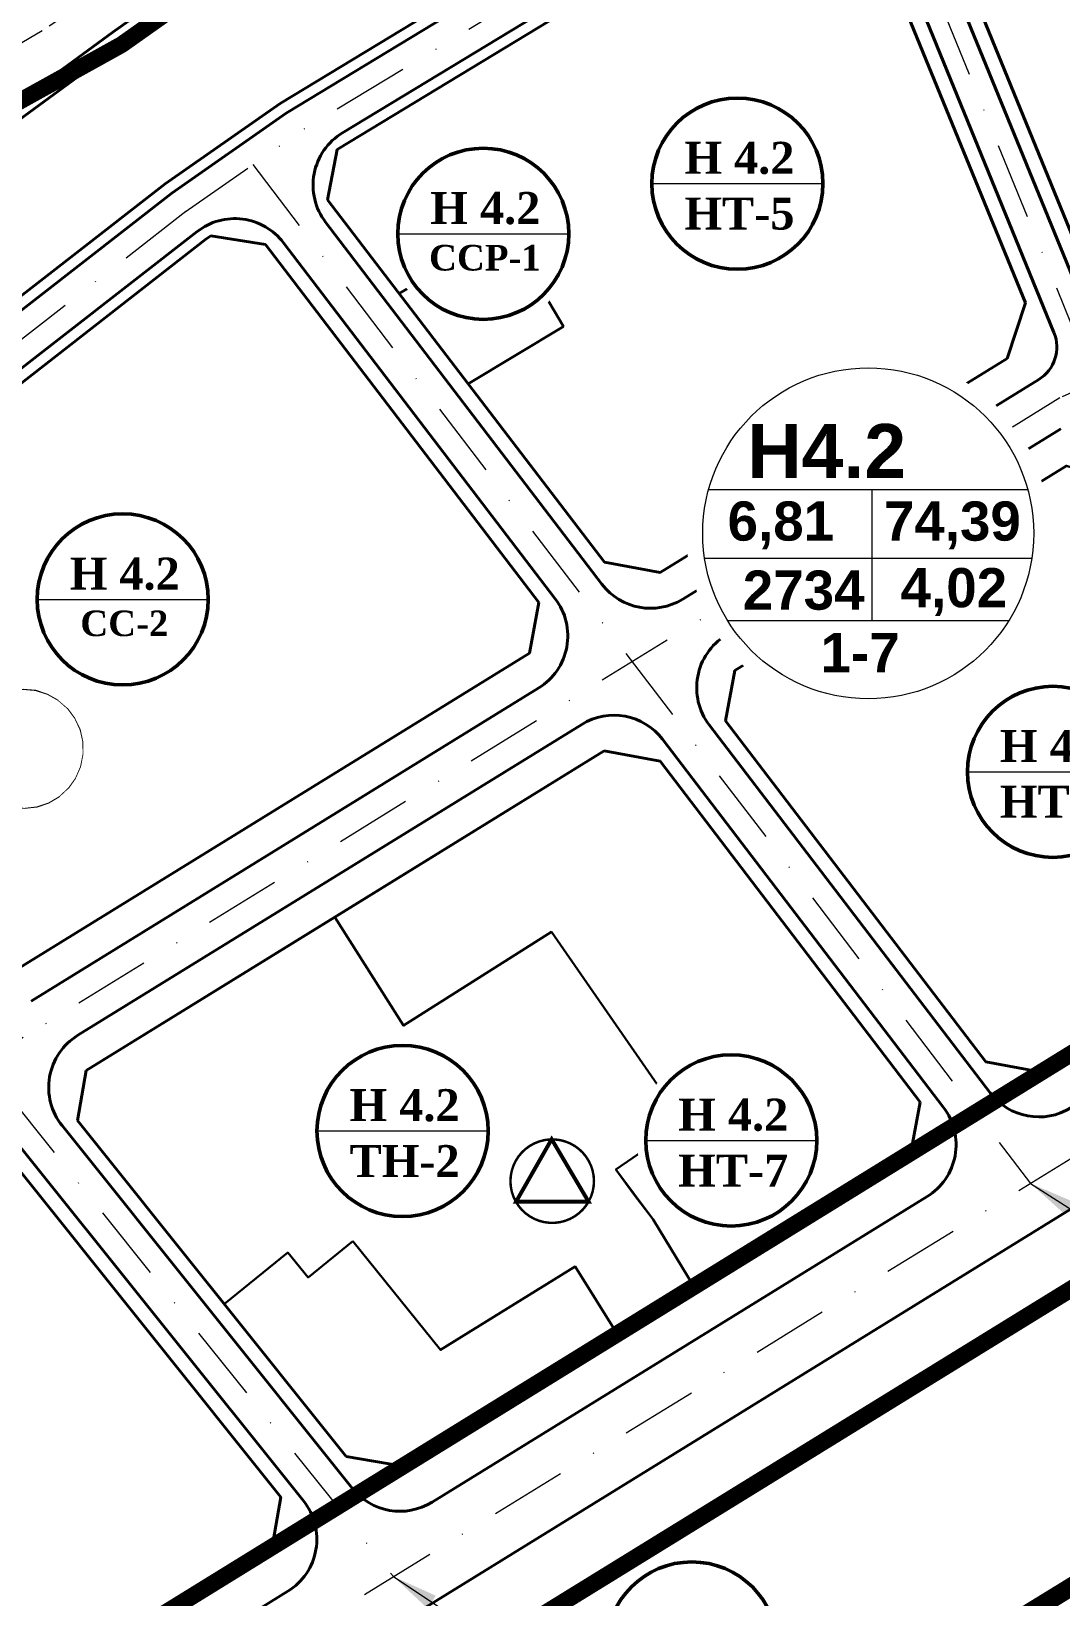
# Model space of a CAD drawing. Header units: millimetres. Extents: x 583747 to 596192, y 2304962 to 2309584.
# Drawn here: x 592655 to 592789.5, y 2307595.9 to 2307800.5 of the extents above; entities that cross this region are included whole.
import ezdxf

# ---------------------------------------------------------------- set-up
doc = ezdxf.new("R2010")
doc.units = ezdxf.units.MM
doc.set_wipeout_variables(frame=1)
for name, pattern in [('DASHDOT', [1, 0.5, -0.25, 0, -0.25]), ('PHANTOM2', [1.25, 0.625, -0.125, 0.125, -0.125, 0.125, -0.125]), ('RANHGIOI', [10, 6, -1.7, 0.6, -1.7]), ('RANHGIOIVE-2000', [18, 10, -2, 0, -1, -1, 0, -1, -1, 0, -2])]:
    doc.linetypes.add(name, pattern=pattern)
for name, color, linetype, lineweight in [('00_bo_sdd', 7, 'Continuous', 30), ('00_o pho', 2, 'RANHGIOI', 13), ('00_tim_duong', 1, 'DASHDOT', 13), ('Chu thich Lo - Q', 7, 'Continuous', 9), ('DUONG', 5, 'Continuous', 80), ('HE', 7, 'Continuous', 40), ('KIHIEU', 7, 'Continuous', 25), ('ky hieu lo A B tron', 7, 'Continuous', 9), ('RANHGIOI', 10, 'RANHGIOI', 13), ('TOADO', 7, 'Continuous', 13), ('TREE1', 93, 'Continuous', 13), ('vong tron', 7, 'Continuous', 13)]:
    doc.layers.add(name, color=color, linetype=linetype, lineweight=lineweight)
doc.styles.get("Standard").update_dxf_attribs({"font": 'arial.ttf'})
doc.styles.add('STYLE3', font='', dxfattribs={"height": 10})
doc.styles.add('TXT', font='', dxfattribs={"height": 1})
doc.styles.get('STYLE3').set_extended_font_data('.VnArialH', bold=True)
doc.styles.get('TXT').set_extended_font_data('.VnTime')
doc.dimstyles.new('11', dxfattribs={"dimtxt": 7.5, "dimasz": 7.5, "dimexe": 5, "dimexo": 10, "dimgap": 3, "dimtad": 1, "dimzin": 9, "dimdsep": 46, "dimtxsty": 'STYLE3', "dimcen": 0.05, "dimclrd": 7, "dimclre": 7, "dimclrt": 7, "dimaunit": 1, "dimadec": 4, "dimazin": 0, "dimtfac": 1, "dimtofl": 0, "dimtmove": 1, "dimatfit": 3, "dimfxl": 1, "dimtolj": 1, "dimtzin": 9, "dimarcsym": 0})

# ---------------------------------------------------------------- blocks, each defined once
blk = doc.blocks.new('tieu hoc')
at = {"lineweight": 13}
blk.add_wipeout([(-1.01, 9.61), (-2.99, 9.19), (-4.83, 8.37), (-6.47, 7.18), (-7.82, 5.68), (-8.83, 3.93), (-9.46, 2.01), (-9.67, 0), (-9.46, -2.01), (-8.83, -3.93), (-7.82, -5.68), (-6.47, -7.18), (-4.83, -8.37), (-2.99, -9.19), (-1.01, -9.61), (1.01, -9.61), (2.99, -9.19), (4.83, -8.37), (6.47, -7.18), (7.82, -5.68), (8.83, -3.93), (9.46, -2.01), (9.67, 0), (9.46, 2.01), (8.83, 3.93), (7.82, 5.68), (6.47, 7.18), (4.83, 8.37), (2.99, 9.19), (1.01, 9.61)], dxfattribs=at).dxf.layer = 'KIHIEU'
at = {"layer": 'KIHIEU', "lineweight": 13, "const_width": 0.5}
blk.add_lwpolyline([(-0.54, 8.51), (-1.6, 8.38), (-2.64, 8.11), (-3.63, 7.72), (-4.57, 7.2), (-5.44, 6.57), (-6.22, 5.84), (-6.9, 5.01), (-7.47, 4.11), (-7.93, 3.14), (-8.26, 2.12), (-8.46, 1.07), (-8.53, 0), (-8.46, -1.07), (-8.26, -2.12), (-7.93, -3.14), (-7.47, -4.11), (-6.9, -5.01), (-6.22, -5.84), (-5.44, -6.57), (-4.57, -7.2), (-3.63, -7.72), (-2.64, -8.11), (-1.6, -8.38), (-0.54, -8.51), (0.54, -8.51), (1.6, -8.38), (2.64, -8.11), (3.63, -7.72), (4.57, -7.2), (5.44, -6.57), (6.22, -5.84), (6.9, -5.01), (7.47, -4.11), (7.93, -3.14), (8.26, -2.12), (8.46, -1.07), (8.53, 0), (8.46, 1.07), (8.26, 2.12), (7.93, 3.14), (7.47, 4.11), (6.9, 5.01), (6.22, 5.84), (5.44, 6.57), (4.57, 7.2), (3.63, 7.72), (2.64, 8.11), (1.6, 8.38), (0.54, 8.51)], close=True, dxfattribs=at)
at = {"layer": 'KIHIEU', "lineweight": 30, "const_width": 0.8}
blk.add_lwpolyline([(7.42, -4.19), (-0.11, 8.56), (-7.38, -4.2)], close=True, dxfattribs=at)
blk = doc.blocks.new('THUONGMAI')
blk.add_lwpolyline([(-0.013, 1.114), (-0.244, 1.087), (-0.465, 1.013), (-0.666, 0.894), (-0.837, 0.736), (-0.972, 0.546), (-1.064, 0.332), (-1.11, 0.103), (-1.107, -0.129), (-1.056, -0.357), (-0.958, -0.568), (-0.819, -0.755), (-0.644, -0.909), (-0.441, -1.023), (-0.219, -1.093), (0.013, -1.114), (0.244, -1.087), (0.465, -1.013), (0.666, -0.894), (0.837, -0.736), (0.972, -0.546), (1.064, -0.332), (1.11, -0.103), (1.107, 0.129), (1.056, 0.357), (0.958, 0.568), (0.819, 0.755), (0.644, 0.909), (0.441, 1.023), (0.219, 1.093)], close=True)
at = {"layer": 'KIHIEU', "color": 7}
for points, const_width in [([(-1.055, 0, 1), (1.055, 0, 1)], 0.0477), ([(-0.701, 0.233, 1), (-0.602, 0.233, 1)], 0.1), ([(0.572, 0.233, 1), (0.672, 0.233, 1)], 0.1)]:
    blk.add_lwpolyline(points, format="xyb", close=True, dxfattribs=dict(at, const_width=const_width))
at = {"layer": 'KIHIEU', "color": 7, "const_width": 0.1}
blk.add_lwpolyline([(-0.68, 0.356), (0.68, 0.356)], dxfattribs=at)
blk.add_lwpolyline([(0, 0.351), (0.333, -0.63), (-0.333, -0.63), (0, 0.351)], close=True, dxfattribs=at)
blk.add_wipeout([(-0.013, 1.114), (-0.244, 1.087), (-0.465, 1.013), (-0.666, 0.894), (-0.837, 0.736), (-0.972, 0.546), (-1.064, 0.332), (-1.11, 0.103), (-1.107, -0.129), (-1.056, -0.357), (-0.958, -0.568), (-0.819, -0.755), (-0.644, -0.909), (-0.441, -1.023), (-0.219, -1.093), (0.013, -1.114), (0.244, -1.087), (0.465, -1.013), (0.666, -0.894), (0.837, -0.736), (0.972, -0.546), (1.064, -0.332), (1.11, -0.103), (1.107, 0.129), (1.056, 0.357), (0.958, 0.568), (0.819, 0.755), (0.644, 0.909), (0.441, 1.023), (0.219, 1.093)])
blk = doc.blocks.new('www')
at = {"layer": '00_bo_sdd'}
for points in [[(19554.793, 14931.436), (19559.165, 14934.125), (19606.107, 14963.003), (19607.225, 14969.513), (19558.956, 15029.316), (19552.299, 15029.652), (19510.857, 14987.766), (19496.438, 14975.405), (19490.481, 14971.228), (19460.082, 14953.757), (19457.638, 14946.637), (19480.672, 14890.238), (19486.689, 14888.433), (19502.695, 14899.387), (19510.356, 14904.099), (19496.847, 14928.202), (19501.452, 14930.101), (19500.205, 14933.898), (19497.198, 14940.557), (19535.516, 14958.485), (19543.912, 14944.754), (19546.08, 14946.047), (19554.793, 14931.436)], [(19390.562, 14887.884), (19404.6, 14896.159), (19412.023, 14883.567), (19399.582, 14876.069)], [(19384.489, 14763.994), (19395.945, 14749.783), (19413.577, 14760.681), (19419.054, 14751.875), (19429.075, 14758.06), (19423.741, 14766.849), (19421.184, 14770.176), (19418.888, 14773.394), (19427.781, 14779.464), (19410.456, 14804.432), (19391.107, 14792.186), (19382.136, 14806.349), (19349.654, 14786.309), (19348.521, 14779.779), (19367.705, 14755.793), (19376.004, 14762.522), (19378.648, 14759.259), (19384.489, 14763.994)], [(19318.176, 14739.977), (19306.067, 14759.346), (19332.581, 14775.752), (19339.956, 14774.478), (19375.078, 14730.564), (19373.947, 14724.033), (19262.858, 14655.466), (19255.488, 14656.751), (19244.646, 14670.362), (19263.272, 14684.239), (19264.688, 14682.339), (19299.167, 14702.93), (19292.407, 14714.364), (19293.225, 14716.434)]]:
    blk.add_lwpolyline(points, dxfattribs=at)
for points in [[(19472.419, 14886.643), (19449.886, 14941.813), (19443.72, 14943.849), (19382.451, 14906.702), (19381.209, 14900.135), (19390.562, 14887.884), (19404.6, 14896.159), (19412.023, 14883.567), (19399.582, 14876.069), (19407.925, 14865.14), (19417.389, 14852.744), (19424.679, 14851.395), (19470.054, 14879.389)], [(19373.08, 14894.304), (19365.946, 14895.416), (19365.301, 14894.967), (19302.112, 14845.808), (19301.289, 14838.833), (19332.207, 14800.176), (19339.585, 14798.897), (19407.615, 14840.867), (19408.836, 14847.467)], [(19484.013, 14863.389), (19477.787, 14865.359), (19434.435, 14838.614), (19433.214, 14832.015), (19467.23, 14787.457), (19474.519, 14786.109), (19503.975, 14804.291), (19506.26, 14811.512)], [(19429.075, 14758.06), (19457.458, 14775.579), (19458.679, 14782.179), (19424.661, 14826.738), (19417.372, 14828.087), (19382.136, 14806.349), (19391.107, 14792.186), (19410.456, 14804.432), (19427.781, 14779.464), (19418.888, 14773.394), (19423.741, 14766.849), (19429.075, 14758.06)], [(19422.293, 14684.69), (19598.69, 14792.947), (19582.922, 14818.664), (19578.801, 14819.646), (19273.992, 14631.509), (19273.992, 14631.509), (19295.608, 14605.962), (19295.608, 14605.962), (19308.189, 14613.722)], [(19373.947, 14724.033), (19375.078, 14730.564), (19339.956, 14774.478), (19332.581, 14775.752), (19306.067, 14759.346), (19318.176, 14739.977), (19326.509, 14746.57), (19332.114, 14739.441), (19292.407, 14714.364), (19299.167, 14702.93), (19264.688, 14682.339), (19263.272, 14684.239), (19244.646, 14670.362), (19255.488, 14656.751), (19262.858, 14655.466)]]:
    blk.add_lwpolyline(points, close=True, dxfattribs=at)
at = {"layer": '00_o pho', "color": 2, "linetype": 'PHANTOM2', "ltscale": 10, "const_width": 2.2}
blk.add_lwpolyline([(19484.545, 15013.675), (19446.748, 14986.14), (19431.172, 14974.794), (19354.268, 14920.401), (19259.232, 14867.692), (19188.297, 14837.324), (19136.792, 14813.579), (19135.388, 14807.53), (19149.955, 14789.242), (19162.421, 14773.591), (19171.401, 14762.317), (19183.24, 14747.454), (19204.292, 14721.024), (19220.561, 14700.599), (19255.488, 14656.751), (19262.858, 14655.466), (19373.947, 14724.033), (19391.029, 14734.577), (19457.458, 14775.579), (19474.519, 14786.109), (19520.228, 14814.322)], dxfattribs=at)
blk.add_lwpolyline([(19274.517, 14632.063), (19578.801, 14819.646), (19609.781, 14842.866), (19734.196, 14919.872), (19741.117, 14918.276), (19771.562, 14870.054), (19770.68, 14866.225), (19642.639, 14786.81), (19639.702, 14788.324), (19626.146, 14779.585), (19612.945, 14801.656), (19295.608, 14605.962)], close=True, dxfattribs=at)
at = {"layer": '00_tim_duong', "ltscale": 20}
blk.add_lwpolyline([(19020.991, 14492.104), (19150.924, 14572.411), (19266.307, 14643.934), (19581.382, 14838.407), (19603.922, 14852.323), (19730.537, 14930.604), (19756.924, 14946.887), (19858.245, 15009.411), (19880.535, 15023.166), (19903.85, 15037.815), (19948.647, 15068.106), (19967.906, 15083.704), (20029.206, 15141.291), (20072.23, 15185.006), (20104.177, 15220.216, 0.0176884), (20123.17, 15245.26), (20192.398, 15343.58, 0.0192823), (20208.855, 15368.979), (20299.783, 15534.026), (20308.325, 15561.649, -0.0066419), (20324.27, 15610.882), (20338.148, 15662.641), (20354.578, 15755.048, 0.1305899)], format="xyb", dxfattribs=at)
for points in [[(19479.927, 15019.281), (19430.458, 14983.244), (19426.03, 14979.986), (19369.842, 14939.507), (19343.891, 14922.192), (19330.168, 14914.182), (19282.906, 14886.942), (19269.742, 14880.078), (19185.357, 14843.952), (19141.037, 14823.606)], [(19479.927, 15019.281), (19430.458, 14983.244), (19426.03, 14979.986), (19369.842, 14939.507), (19343.891, 14922.192), (19330.168, 14914.182), (19282.906, 14886.942), (19269.742, 14880.078), (19185.357, 14843.952), (19141.037, 14823.606)], [(19479.927, 15019.281), (19430.458, 14983.244), (19426.03, 14979.986), (19369.842, 14939.507), (19343.891, 14922.192), (19330.168, 14914.182), (19282.906, 14886.942), (19269.742, 14880.078), (19185.357, 14843.952), (19141.037, 14823.606)], [(19479.927, 15019.281), (19430.458, 14983.244), (19426.03, 14979.986), (19369.842, 14939.507), (19343.891, 14922.192), (19330.168, 14914.182), (19282.906, 14886.942), (19269.742, 14880.078), (19185.357, 14843.952), (19141.037, 14823.606)], [(19859.526, 15111), (19768.359, 15054.455), (19646.797, 14979.344), (19617.537, 14960.642), (19507.053, 14892.675), (19486.324, 14878.489), (19476.922, 14874.226), (19341.397, 14790.615), (18967.928, 14559.523)], [(19859.526, 15111), (19768.359, 15054.455), (19646.797, 14979.344), (19617.537, 14960.642), (19507.053, 14892.675), (19486.324, 14878.489), (19476.922, 14874.226), (19341.397, 14790.615), (18967.928, 14559.523)], [(19859.526, 15111), (19768.359, 15054.455), (19646.797, 14979.344), (19617.537, 14960.642), (19507.053, 14892.675), (19486.324, 14878.489), (19476.922, 14874.226), (19341.397, 14790.615), (18967.928, 14559.523)], [(19859.526, 15111), (19768.359, 15054.455), (19646.797, 14979.344), (19617.537, 14960.642), (19507.053, 14892.675), (19486.324, 14878.489), (19476.922, 14874.226), (19341.397, 14790.615), (18967.928, 14559.523)], [(19507.881, 14991.142), (19493.675, 14978.964), (19488.062, 14975.027), (19455.606, 14956.318), (19442.591, 14948.427), (19377.522, 14908.984)], [(19436.137, 14987.38), (19447.556, 14959.419), (19453.682, 14944.422), (19478.42, 14883.85), (19486.507, 14868.991), (19516.734, 14798.505)], [(19362.566, 14898.545), (19377.522, 14908.984)], [(19362.566, 14898.545), (19377.522, 14908.984)], [(19371.417, 14904.722), (19473.077, 14771.558)], [(19371.417, 14904.722), (19473.077, 14771.558)], [(19291.408, 14843.182), (19362.692, 14898.638)], [(19291.408, 14843.182), (19362.692, 14898.638)], [(19263.899, 14877.576), (19389.803, 14720.159)], [(19263.899, 14877.576), (19389.803, 14720.159)]]:
    blk.add_lwpolyline(points, dxfattribs=at)
at = {"layer": 'DUONG', "lineweight": 40}
for p, q in [((19444.146, 14945.862), (19383.155, 14908.883)), ((19444.146, 14945.862), (19383.155, 14908.883)), ((19476.158, 14882.777), (19451.367, 14943.477)), ((19476.158, 14882.777), (19451.367, 14943.477)), ((19281.082, 14869.238), (19353.122, 14922.04)), ((19281.082, 14869.238), (19353.122, 14922.04)), ((19298.132, 14852.214), (19360.849, 14901.005)), ((19298.132, 14852.214), (19360.849, 14901.005)), ((19417.062, 14849.876), (19380.944, 14897.187)), ((19417.062, 14849.876), (19380.944, 14897.187)), ((19364.16, 14895.98), (19302.05, 14847.66)), ((19364.16, 14895.98), (19302.05, 14847.66)), ((19410.963, 14847.977), (19375.432, 14894.52)), ((19410.963, 14847.977), (19375.432, 14894.52)), ((19474.155, 14876.631), (19427.621, 14847.922)), ((19474.155, 14876.631), (19427.621, 14847.922)), ((19477.035, 14870.183), (19433.246, 14843.168)), ((19477.035, 14870.183), (19433.246, 14843.168)), ((19408.805, 14836.314), (19342.472, 14795.391)), ((19408.805, 14836.314), (19342.472, 14795.391)), ((19584.337, 14833.621), (19269.266, 14639.15)), ((19584.337, 14833.621), (19269.266, 14639.15)), ((19414.43, 14831.559), (19348.545, 14790.912)), ((19414.43, 14831.559), (19348.545, 14790.912)), ((19467.817, 14783.393), (19431.087, 14831.505)), ((19467.817, 14783.393), (19431.087, 14831.505)), ((19461.721, 14781.49), (19424.989, 14829.605)), ((19461.721, 14781.49), (19424.989, 14829.605)), ((19378.047, 14730.055), (19340.143, 14777.446)), ((19378.047, 14730.055), (19340.143, 14777.446)), ((19384.412, 14731.702), (19346.498, 14779.107)), ((19384.412, 14731.702), (19346.498, 14779.107)), ((19394.862, 14729.891), (19459.564, 14769.828)), ((19394.862, 14729.891), (19459.564, 14769.828)), ((19265.835, 14650.253), (19376.001, 14718.25)), ((19265.835, 14650.253), (19376.001, 14718.25))]:
    blk.add_line(p, q, dxfattribs=at)
for points in [[(19611.798, 14971.808), (19561.918, 15033.606, 0.4473047), (19554.473, 15033.982), (19509.834, 14988.865), (19495.517, 14976.591), (19489.675, 14972.495), (19458.936, 14954.828), (19457.133, 14953.736, 0.3688589), (19455.096, 14947.569), (19480.273, 14885.925)], [(19611.798, 14971.808), (19561.918, 15033.606, 0.4473047), (19554.473, 15033.982), (19509.834, 14988.865), (19495.517, 14976.591), (19489.675, 14972.495), (19458.936, 14954.828), (19457.133, 14953.736, 0.3688589), (19455.096, 14947.569), (19480.273, 14885.925)], [(19353.122, 14922.04), (19430.942, 14977.257, -0.4831056), (19438.464, 14975.07), (19444.273, 14960.845, -0.3688589), (19441.015, 14950.98), (19441.035, 14950.992), (19375.805, 14911.444)]]:
    blk.add_lwpolyline(points, format="xyb", dxfattribs=at)
blk.add_lwpolyline([(19375.805, 14911.444), (19360.849, 14901.005)], dxfattribs=at)
for centre, radius, start, end in [((19387.302, 14902.042), 8, 121.22822, 217.35893), ((19387.302, 14902.042), 8, 121.22822, 217.35893), ((19369.073, 14889.665), 8, 37.35893, 127.88155), ((19369.073, 14889.665), 8, 37.35893, 127.88155), ((19471.529, 14880.886), 5, 301.67216, 22.21601), ((19471.529, 14880.886), 5, 301.67216, 22.21601), ((19423.421, 14854.731), 8, 217.35893, 301.67216), ((19423.421, 14854.731), 8, 217.35893, 301.67216), ((19404.605, 14843.123), 8, 301.67216, 37.35893), ((19404.605, 14843.123), 8, 301.67216, 37.35893), ((19437.446, 14836.359), 8, 121.67216, 217.35893), ((19437.446, 14836.359), 8, 121.67216, 217.35893), ((19418.63, 14824.751), 8, 37.35893, 121.67216), ((19418.63, 14824.751), 8, 37.35893, 121.67216), ((19352.745, 14784.103), 8, 121.67216, 218.65323), ((19352.745, 14784.103), 8, 121.67216, 218.65323), ((19474.175, 14788.248), 8, 217.35893, 301.68409), ((19474.175, 14788.248), 8, 217.35893, 301.68409), ((19455.362, 14776.635), 8, 301.68409, 37.35893), ((19455.362, 14776.635), 8, 301.68409, 37.35893), ((19390.66, 14736.699), 8, 218.65323, 301.68409), ((19390.66, 14736.699), 8, 218.65323, 301.68409), ((19371.799, 14725.058), 8, 301.68409, 38.65323), ((19371.799, 14725.058), 8, 301.68409, 38.65323)]:
    blk.add_arc(centre, radius, start, end, dxfattribs=at)
at = {"layer": 'HE'}
for p, q in [((19480.672, 14890.238), (19457.638, 14946.637)), ((19382.451, 14906.702), (19443.72, 14943.849)), ((19472.419, 14886.643), (19449.886, 14941.813)), ((19381.209, 14900.135), (19382.451, 14906.702)), ((19417.389, 14852.744), (19381.209, 14900.135)), ((19302.112, 14845.808), (19365.301, 14894.967)), ((19365.301, 14894.967), (19365.946, 14895.416)), ((19373.08, 14894.304), (19365.946, 14895.416)), ((19408.836, 14847.467), (19373.08, 14894.304)), ((19470.054, 14879.389), (19472.419, 14886.643)), ((19470.054, 14879.389), (19424.679, 14851.395)), ((19477.787, 14865.359), (19434.435, 14838.614)), ((19424.679, 14851.395), (19417.389, 14852.744)), ((19408.836, 14847.467), (19407.615, 14840.867)), ((19407.615, 14840.867), (19339.585, 14798.897)), ((19433.214, 14832.015), (19434.435, 14838.614)), ((19467.23, 14787.457), (19433.214, 14832.015)), ((19417.372, 14828.087), (19349.654, 14786.309)), ((19424.661, 14826.738), (19417.372, 14828.087)), ((19458.679, 14782.179), (19424.661, 14826.738)), ((19474.519, 14786.109), (19503.975, 14804.291)), ((19348.521, 14779.779), (19349.654, 14786.309)), ((19474.519, 14786.109), (19467.23, 14787.457)), ((19458.679, 14782.179), (19457.458, 14775.579)), ((19383.651, 14735.855), (19348.521, 14779.779)), ((19391.029, 14734.577), (19457.458, 14775.579)), ((19391.029, 14734.577), (19383.651, 14735.855))]:
    blk.add_line(p, q, dxfattribs=at)
blk.add_lwpolyline([(19359.959, 14902.213), (19374.987, 14912.701), (19440.275, 14952.285), (19442.66, 14959.506), (19437.104, 14973.109), (19431.172, 14974.794), (19426.333, 14971.269), (19426.316, 14971.257, -0.0000173), (19426.316, 14971.256), (19373.974, 14933.549), (19354.268, 14920.401), (19283.773, 14868.731), (19282.863, 14861.87), (19289.421, 14853.671), (19296.49, 14852.837)], format="xyb", close=True, dxfattribs=at)
blk.add_lwpolyline([(19598.69, 14792.947), (19582.922, 14818.664), (19578.801, 14819.646), (19273.992, 14631.509), (19158.618, 14559.992), (19125.6, 14539.567), (19045.09, 14489.798)], dxfattribs=at)
blk.add_lwpolyline([(19221.698, 14707.141), (19220.561, 14700.599), (19255.488, 14656.751), (19262.858, 14655.466), (19373.947, 14724.033), (19375.078, 14730.564), (19339.956, 14774.478), (19332.581, 14775.752)], close=True, dxfattribs=at)
at = {"layer": 'RANHGIOI', "color": 1, "linetype": 'RANHGIOIVE-2000', "ltscale": 1.5, "const_width": 1.871, "flags": 128}
blk.add_lwpolyline([(19293.499, 16077.693), (19132.573, 16036.264), (19083.729, 16028.005), (18997.213, 16027.896), (18893.282, 16045.03), (18799.004, 16068.736), (18790.839, 16071.468), (18751.102, 16082.395), (18711.357, 16093.324), (18561.773, 16163.06), (18407.863, 16230.128), (18055.114, 16381.749), (17957.867, 16423.548), (17899.348, 16443.566), (17824.014, 16462.735), (17692.211, 16485.914), (17616.927, 16495.023), (17293.1, 16534.205), (17094.258, 16564.233), (16908.99, 16596.232), (16766.097, 16594.228), (16654.177, 16589.176), (16537.871, 16574.693), (16490.686, 16565.988), (16375.079, 16539.055), (16199.985, 16490.118), (16081.767, 16455.169), (16067.513, 16450.167), (15845.469, 16376.274), (15577.739, 16278.551), (15363.201, 16192.899), (15164.586, 16108.204), (15002.034, 16033.427), (14751.574, 15922.85), (14708.216, 15908.229), (14584.036, 15866.973), (14491.433, 15838.324), (14323.75, 15779.548), (14075.621, 15700.188), (13853.807, 15629.854), (13824.173, 15624.274), (13646.442, 15568.321), (13606.144, 15555.5), (13486.196, 15524.992), (13430.303, 15511.561), (13383.245, 15505.933), (13319.974, 15507.774), (13266.105, 15514.215), (13236.797, 15519.52), (13192.203, 15530.247), (13171.334, 15535.427), (13108.159, 15557.545), (13055.276, 15585.193), (12994.288, 15632.017), (12934.584, 15678.684), (12899.022, 15716.225), (12853.262, 15768.509), (12832.07, 15804.959), (12817.562, 15828.224), (12772.512, 15912.397), (12721.507, 16009.747), (12680.528, 16087.07), (12660.42, 16125.258), (12645.024, 16172.429), (12636.024, 16209.405), (12627.59, 16304.665), (12621.67, 16400.809), (12617.56, 16422.965), (12540.51, 16405.143), (12492.313, 16395.827), (12365.179, 16368.44), (12358.153, 16365.666), (12338.756, 16368.008), (12279.745, 16364.508), (12174.753, 16333.201), (12139.49, 16446.724), (12134.658, 16460.835), (12068.633, 16441.159), (12033.025, 16441.285), (11989.432, 16427.188), (11981.274, 16425.012), (11959.913, 16417.998), (11978.799, 16343.436), (11938.961, 16333.366), (11989.13, 16125.666), (11884.231, 16099.278), (11832.246, 16312.767), (11585.948, 16258.421), (11562.581, 16363.434), (11557.857, 16383.953), (11401.498, 16340.211), (11307.11, 16313.034), (11291.46, 16359.024), (11209.225, 16340.971), (11175.534, 16443.066), (11143.822, 16455.037), (11132.248, 16485.701), (11128.35, 16493.661), (11140.993, 16548.85), (11102.107, 16554.214), (11101.966, 16582.761), (11102.662, 16631.038), (11045.249, 16617.907), (11029.589, 16664.92), (10957.767, 16647.496), (10927.961, 16662.372), (10865.505, 16650.921), (10857.237, 16704.723), (10837.986, 16700.991), (10812.512, 16688.53), (10791.832, 16670.466), (10778.563, 16664.895), (10757.023, 16659.439), (10742.591, 16656.003), (10737.381, 16654.024), (10734.915, 16651.099), (10734.499, 16646.963), (10740.038, 16624.009), (10749.407, 16590.974), (10758.084, 16564.799), (10768.087, 16535.523), (10770.752, 16514.413), (10766.741, 16489.588), (10755.377, 16461.498), (10738.001, 16429.098), (10725.2, 16403.055), (10714.478, 16379.406), (10713.149, 16362.585), (10714.816, 16353.375), (10724.11, 16329.74), (10730.598, 16308.428), (10736.254, 16276.543), (10729.091, 16255.002), (10711.785, 16243.97), (10688.331, 16243.322), (10650.107, 16250.712), (10615.052, 16253.732), (10595.273, 16247.322), (10580.44, 16231.667), (10572.634, 16205.482), (10555.131, 16174.512), (10542.248, 16167.006), (10519.589, 16159.936), (10498.898, 16154.638), (10480.952, 16146.284), (10463.89, 16131.846), (10450.502, 16115.247), (10442.807, 16097.975), (10437.857, 16077.649), (10435.239, 16052.571), (10436.023, 16018.537), (10440.379, 15975.101), (10444.803, 15953.723), (10451.607, 15935.811), (10464.241, 15910.89), (10475.707, 15891.748), (10526.034, 15816.235), (10533.142, 15792.052), (10541.164, 15765.379), (10571.003, 15689.605), (10596.156, 15611.907), (10610.964, 15521.951), (10574.119, 15503.178), (10504.962, 15443.082), (10464.914, 15391.699), (10445.772, 15353.147), (10445.188, 15333.864), (10454.126, 15319.079), (10467.294, 15313.72), (10499.512, 15308.855), (10542.874, 15300.109), (10542.229, 15229.583), (10547.768, 15140.978), (10543.24, 15094.294), (10536.255, 15070.527), (10524.405, 15046.964), (10528.565, 15029.283), (10528.611, 15026.831), (10529.169, 15022.965), (10531.725, 15014.204), (10542.283, 14986.667), (10550.967, 14964.808), (10558.904, 14947.481), (10561.251, 14919.438), (10581.694, 14908.097), (10591.763, 14902.731), (10595.788, 14901.292), (10601.834, 14900.295), (10603.538, 14900.229), (10610.193, 14900.587), (10620.437, 14879.406), (10611.303, 14848.371), (10618.751, 14845.695), (10624.774, 14843.668), (10643.98, 14837.587), (10651.749, 14835.18), (10658.96, 14833.045), (10659.788, 14832.817), (10679.314, 14815.365), (10734.104, 14776.429), (10738.757, 14767.263), (10750.072, 14736.708), (10794.792, 14681.648), (10812.431, 14658.719), (10829.569, 14635.307), (10842.634, 14616.84), (10844.384, 14613.648), (10866.038, 14579.504), (10880.664, 14556.814), (10884.473, 14551.655), (10894.956, 14536.966), (10905.705, 14522.477), (10914.48, 14509.971), (10922.439, 14498.717), (10929.705, 14488.518), (10936.379, 14478.972), (10947.296, 14465.258), (10957.67, 14450.402), (10964.304, 14441.159), (10966.13, 14438.215), (10974.706, 14424.95), (10984.147, 14411.331), (10997.81, 14392.321), (11003.475, 14384.848), (11009.211, 14377.935), (11011.298, 14375.458), (11013.167, 14372.495), (11018.343, 14364.617), (11022.365, 14359.392), (11027.62, 14352.395), (11034.478, 14343.542), (11045.43, 14327.215), (11052.016, 14318.258), (11059.185, 14307.411), (11063.917, 14300.898), (11067.808, 14295.116), (11072.32, 14288.788), (11081.845, 14275.786), (11090.87, 14263.557), (11093.498, 14260.749), (11101.592, 14249.009), (11112.215, 14234.081), (11122.811, 14219.094), (11131.174, 14207.481), (11137.384, 14199.419), (11146.118, 14187.214), (11109.539, 14135.731), (11122.58, 14119.575), (11148.88, 14086.808), (11173.916, 14054.929), (11184.166, 14042.008), (11195.243, 14027.546), (11213.325, 14002.932), (11229.316, 13982.795), (11245.662, 13962.121), (11252.908, 13952.856), (11258.68, 13945.398), (11264.391, 13938.037), (11269.166, 13931.663), (11274.604, 13924.443), (11280.56, 13916.565), (11286.299, 13909.068), (11298.44, 13893.482), (11300.419, 13891.065), (11303.6, 13886.466), (11352.86, 13822.751), (11374.701, 13794.162), (11375.663, 13793.064), (11377.765, 13791.953), (11392.142, 13773.214), (11402.086, 13760.194), (11421.674, 13733.811), (11449.479, 13699.154), (11465.324, 13678.416), (11503.15, 13629.757), (11667.85, 13416.763), (11686.197, 13393.538), (11704.045, 13371.726), (11782.724, 13395.771), (11857.986, 13405.496), (11933.154, 13410.556), (12063.077, 13404.995), (12107.857, 13399.357), (12128.741, 13395.78), (12230.188, 13392.629), (12374.378, 13418.148), (12440.16, 13435.057), (12554.005, 13477.393), (12639.522, 13520.604), (12725.038, 13572.269), (12844.364, 13656.976), (12879.899, 13682.201), (12990.94, 13749.794), (13095.674, 13820.453), (13172.488, 13878.168), (13226.8, 13921.208), (13241.833, 13938.619), (13270.58, 13990.989), (13285.1, 14022.518), (13298.665, 14057.544), (13309.657, 14083.626), (13319.772, 14141.486), (13324.363, 14162.149), (13357.484, 14286.504), (13384.725, 14350.29), (13405.375, 14386.723), (13416.668, 14400.224), (13426.839, 14408.818), (13475.163, 14457.797), (13557.921, 14514.381), (13577.777, 14522.519), (13616.254, 14537.044), (13635.606, 14540.587), (13666.034, 14548.835), (13707.849, 14554.931), (13749.246, 14558.323), (13789.97, 14559.02), (13838.959, 14562.59), (13889.189, 14564.955), (13954.608, 14567.064), (14001.062, 14566.784), (14022.137, 14563.571), (14065.314, 14556.987), (14096.962, 14549.138), (14141.852, 14535.612), (14198.511, 14506.452), (14270.485, 14474.575), (14297.223, 14461.936), (14347.421, 14419.533), (14474.364, 14312.561), (14572.295, 14211.964), (14660.783, 14133.112), (14736.536, 14088.414), (14770.892, 14073.934), (14795.767, 14063.34), (14834.926, 14051.367), (14878.901, 14040.659), (14913.468, 14035.111), (14976.733, 14034.808), (15009.947, 14039.275), (15132.72, 14074.944), (15210.766, 14104.206), (15268.361, 14133.735), (15293.89, 14148.064), (15613.24, 14399.943), (15648.151, 14418.819), (15714.985, 14438.591), (15757.77, 14445.388), (15830.24, 14452.499), (15858.731, 14455.294), (15908.836, 14454.433), (15959.934, 14450.432), (15984.375, 14446.094), (16012.619, 14440.382), (16030.492, 14437.16), (16049.25, 14434.099), (16147.138, 14165.154), (16582.992, 13001.577), (16689.43, 12612.502), (16704.434, 12617.951), (16721.704, 12625.842), (16737.432, 12630.177), (16754.676, 12574.747), (16802.809, 12490.86), (16806.28, 12487.828), (16827.782, 12483.758), (16833.426, 12478.541), (16871.364, 12453.888), (16875.078, 12450.353), (16883.544, 12445.269), (16889.949, 12452.649), (16898.013, 12444.7), (16900.617, 12439.895), (16903.738, 12436.134), (16907.277, 12431.007), (16915.347, 12420.995), (16937.164, 12402.386), (16932.48, 12393.454), (16932.686, 12390.415), (16960.966, 12338.613), (16965.494, 12331.864), (17003.824, 12282.508), (17036.107, 12239.888), (17101.344, 12153.647), (17127.788, 12120.801), (17154.671, 12084.659), (17160.267, 12088.17), (17226.808, 12116.684), (17312.396, 12146.78), (17318.128, 12158.69), (17456.548, 12160.99), (17458.61, 12228.146), (17467.267, 12284.913), (17495.471, 12413.121), (17510.034, 12460.383), (17526.427, 12500.158), (17537.199, 12535.005), (17587.924, 12601.708), (17621.881, 12638.618), (17654.983, 12667.004), (17692.829, 12693.68), (17735.809, 12717.623), (17767.511, 12729.667), (17817.449, 12744.541), (17867.602, 12754.226), (17973.777, 12778.169), (18078.683, 12804.239), (18100.274, 12945.743), (18110.88, 13008.866), (18121.682, 13064.084), (18138.271, 13155.002), (18174.803, 13364.189), (18192.131, 13454.554), (18205.98, 13541.962), (18249.722, 13779.139), (18263.688, 13823.385), (18357.556, 14026.425), (18404.237, 14046.629), (18447.486, 14070.381), (18495.144, 14104.021), (18505.628, 14111.422), (18507.594, 14112.81), (18529.174, 14134.291), (18547.365, 14150.168), (18580.705, 14177.318), (18650.152, 14275.876), (18718.24, 14381.402), (18738.062, 14425.544), (18792.857, 14409.629), (18811.186, 14400.821), (18856.587, 14386.523), (18856.118, 14383.886), (18886.142, 14366.402), (19077.825, 14470.996), (19295.608, 14605.962), (19308.189, 14613.722), (19422.293, 14684.69), (19612.56, 14801.459), (19626.146, 14779.585), (19642.639, 14786.81), (19712.459, 14829.827), (19740.596, 14848.295), (19784.863, 14874.679), (19844.786, 14912.332), (19898.429, 14947.841), (19929.838, 14968.145), (20014.526, 15019.615), (20147.368, 15150.267), (20196.145, 15209.833), (20225.251, 15251.422), (20251.729, 15291.141), (20270.481, 15322.888), (20293.996, 15360.376), (20311.769, 15391.338), (20327.162, 15419.577), (20339.029, 15442.026), (20345.417, 15455.899), (20351.517, 15468.923), (20359.027, 15484.848), (20364.578, 15496.816), (20370.566, 15509.426), (20385.156, 15542.361), (20398.606, 15581.628), (20404.462, 15601.459), (20417.389, 15651.369), (20421.81, 15671.931), (20427.568, 15711.556), (20430.536, 15736.285), (20435.225, 15772.963), (20440.241, 15824.696), (20421.484, 15886.377), (20421.223, 15887.078), (20325.081, 16143.781), (20307.106, 16189.196), (20285.925, 16231.234), (20285.893, 16231.302), (20223.826, 16192.934), (20184.885, 16170.117), (20162.581, 16169.483), (19851.824, 15964.131), (19789.142, 15919.619), (19713.903, 15892.792), (19705.848, 15917.859), (19690.807, 15953.51), (19688.399, 15954.415), (19671.105, 15947.973), (19659.933, 15945.436), (19655.9, 15944.713), (19639.645, 15938.47), (19630.652, 15934.46), (19621.536, 15931.046), (19555.926, 15906.407), (19528.141, 15976.835), (19519.554, 15985.902), (19346.414, 15921.708), (19293.499, 16077.693)], close=True, dxfattribs=at)
at = {"layer": 'TOADO', "color": 1}
for points in [[(19473.077, 14771.558), (19491.866, 14759.57), (19512.362, 14759.57)], [(19389.803, 14720.159), (19407.866, 14708.171), (19429.088, 14708.171)]]:
    blk.add_leader(points, dimstyle='11', override={"dimasz": 6, "dimgap": 3, "dimtad": 0}, dxfattribs=at)
at = {"layer": 'KIHIEU', "color": 7, "xscale": 6.927113702637143, "yscale": 6.927113702637143, "zscale": 6.927113702637143}
blk.add_blockref('THUONGMAI', (19341.484, 14828.352), dxfattribs=at)
at = {"layer": 'KIHIEU', "lineweight": -3, "xscale": 0.6399999996647239, "yscale": 0.6399999996647239, "zscale": 0.6399999996647239}
blk.add_blockref('tieu hoc', (19410.563, 14771.852), dxfattribs=at)
at = {"linetype": 'Continuous', "lineweight": 9}
for points in [[(19436.497, 14914.447), (19439.418, 14913.66), (19443.007, 14911.416), (19445.878, 14907.594), (19446.872, 14904.604), (19447.101, 14902.242), (19446.678, 14899.043), (19445.211, 14895.684), (19443.186, 14893.232), (19440.299, 14891.223), (19437.771, 14890.285), (19434.774, 14889.916), (19434.774, 14889.916), (19431.608, 14890.329), (19429.749, 14890.987), (19427.798, 14892.08), (19426, 14893.585), (19424.495, 14895.44), (19423.565, 14897.114), (19423.565, 14897.114), (19422.63, 14900.135), (19422.448, 14902.242), (19422.702, 14904.733), (19423.341, 14906.849), (19425.439, 14910.291), (19426.826, 14911.663), (19430.211, 14913.692), (19432.549, 14914.366), (19434.774, 14914.568)], [(19403.276, 14907.888), (19406.197, 14907.101), (19409.786, 14904.856), (19412.657, 14901.034), (19413.651, 14898.044), (19413.88, 14895.683), (19413.457, 14892.484), (19411.99, 14889.124), (19409.965, 14886.673), (19407.079, 14884.664), (19404.55, 14883.726), (19401.553, 14883.356), (19401.553, 14883.356), (19398.387, 14883.77), (19396.528, 14884.427), (19394.577, 14885.521), (19392.779, 14887.025), (19391.274, 14888.88), (19390.345, 14890.554), (19390.345, 14890.555), (19389.409, 14893.576), (19389.227, 14895.683), (19389.482, 14898.174), (19390.12, 14900.289), (19392.218, 14903.732), (19393.605, 14905.104), (19396.99, 14907.133), (19399.328, 14907.806), (19401.553, 14908.009)], [(19477.747, 14837.563), (19480.668, 14836.776), (19484.257, 14834.531), (19487.128, 14830.709), (19488.122, 14827.719), (19488.351, 14825.358), (19487.928, 14822.159), (19486.461, 14818.799), (19484.436, 14816.348), (19481.549, 14814.339), (19479.021, 14813.401), (19476.024, 14813.031), (19476.024, 14813.031), (19472.858, 14813.445), (19470.999, 14814.102), (19469.048, 14815.196), (19467.25, 14816.7), (19465.745, 14818.555), (19464.815, 14820.229), (19464.815, 14820.229), (19463.88, 14823.251), (19463.698, 14825.358), (19463.952, 14827.849), (19464.591, 14829.964), (19466.689, 14833.406), (19468.076, 14834.779), (19471.461, 14836.808), (19473.799, 14837.481), (19476.024, 14837.684)], [(19392.724, 14790.615), (19395.645, 14789.828), (19399.234, 14787.584), (19402.105, 14783.762), (19403.099, 14780.772), (19403.328, 14778.41), (19402.905, 14775.211), (19401.438, 14771.852), (19399.413, 14769.4), (19396.527, 14767.391), (19393.998, 14766.454), (19391.001, 14766.084), (19391.001, 14766.084), (19387.835, 14766.498), (19385.976, 14767.155), (19384.025, 14768.248), (19382.227, 14769.753), (19380.722, 14771.608), (19379.793, 14773.282), (19379.793, 14773.282), (19378.857, 14776.303), (19378.675, 14778.41), (19378.93, 14780.901), (19379.568, 14783.017), (19381.666, 14786.459), (19383.053, 14787.831), (19386.438, 14789.86), (19388.776, 14790.534), (19391.001, 14790.736)], [(19435.69, 14789.379), (19438.611, 14788.592), (19442.2, 14786.348), (19445.071, 14782.526), (19446.065, 14779.536), (19446.293, 14777.174), (19445.871, 14773.975), (19444.404, 14770.616), (19442.379, 14768.164), (19439.492, 14766.156), (19436.963, 14765.218), (19433.967, 14764.848), (19433.967, 14764.848), (19430.8, 14765.262), (19428.942, 14765.919), (19426.991, 14767.012), (19425.193, 14768.517), (19423.688, 14770.372), (19422.758, 14772.046), (19422.758, 14772.046), (19421.822, 14775.067), (19421.641, 14777.174), (19421.895, 14779.665), (19422.534, 14781.781), (19424.632, 14785.223), (19426.019, 14786.596), (19429.403, 14788.624), (19431.742, 14789.298), (19433.967, 14789.5)], [(19430.542, 14723.104), (19433.463, 14722.317), (19437.052, 14720.072), (19439.923, 14716.25), (19440.917, 14713.26), (19441.146, 14710.899), (19440.723, 14707.7), (19439.256, 14704.34), (19437.231, 14701.889), (19434.344, 14699.88), (19431.816, 14698.942), (19428.819, 14698.572), (19428.819, 14698.572), (19425.653, 14698.986), (19423.794, 14699.643), (19421.843, 14700.737), (19420.045, 14702.241), (19418.54, 14704.096), (19417.61, 14705.77), (19417.61, 14705.771), (19416.674, 14708.792), (19416.493, 14710.899), (19416.747, 14713.39), (19417.386, 14715.505), (19419.484, 14718.948), (19420.871, 14720.32), (19424.255, 14722.349), (19426.594, 14723.022), (19428.819, 14723.225)]]:
    blk.add_wipeout(points, dxfattribs=at).dxf.layer = 'vong tron'
at = {"layer": 'vong tron'}
for p, q in [((19423.59, 14902.236), (19445.886, 14902.236)), ((19390.369, 14895.679), (19412.665, 14895.679)), ((19464.84, 14825.351), (19487.136, 14825.351)), ((19379.817, 14778.407), (19402.113, 14778.407)), ((19422.783, 14777.168), (19445.079, 14777.168))]:
    blk.add_line(p, q, dxfattribs=at)
at = {"layer": 'vong tron', "lineweight": 50}
for centre in [(19434.774, 14902.239), (19401.553, 14895.679), (19476.024, 14825.354), (19391.001, 14778.407), (19433.967, 14777.171), (19428.819, 14710.895)]:
    blk.add_circle(centre, 11.184, dxfattribs=at)
at = {"layer": 'vong tron', "attachment_point": 5, "style": 'TXT'}
for s, insert, char_height in [('{\\f.VnTimeH|b1|i0|c0|p34;H 4.2}', (19435.04, 14905.569), 4.18038), ('{\\f.VnTimeH|b1|i0|c0|p34;H 4.2}', (19401.819, 14899.012), 4.18038), ('{\\f.VnTimeH|b1|i0|c0|p34;ht-5}', (19435.04, 14898.3), 4.18038), ('{\\f.VnTimeH|b1|i0|c0|p34;CCP-1}', (19401.759, 14892.531), 3.3443), ('{\\f.VnTimeH|b1|i0|c0|p34;H 4.2}', (19476.29, 14828.684), 4.18038), ('{\\f.VnTimeH|b1|i0|c0|p34;ht-6}', (19476.29, 14821.415), 4.18038), ('{\\f.VnTimeH|b1|i0|c0|p34;H 4.2}', (19391.267, 14781.74), 4.18038), ('{\\f.VnTimeH|b1|i0|c0|p34;H 4.2}', (19434.233, 14780.501), 4.18038), ('{\\f.VnTimeH|b1|i0|c0|p34;th-2}', (19391.267, 14774.471), 4.18038), ('{\\f.VnTimeH|b1|i0|c0|p34;ht-7}', (19434.233, 14773.232), 4.18038)]:
    blk.add_mtext(s, dxfattribs=dict(at, insert=insert, char_height=char_height))
at = {"linetype": 'Continuous', "lineweight": 9}
blk.add_wipeout([(19356.144, 14860.098), (19359.065, 14859.311), (19362.654, 14857.066), (19365.525, 14853.245), (19366.519, 14850.255), (19366.748, 14847.893), (19366.325, 14844.694), (19364.858, 14841.335), (19362.833, 14838.883), (19359.947, 14836.874), (19357.418, 14835.936), (19354.422, 14835.566), (19354.422, 14835.566), (19351.255, 14835.98), (19349.396, 14836.637), (19347.445, 14837.731), (19345.647, 14839.236), (19344.142, 14841.091), (19343.213, 14842.765), (19343.213, 14842.765), (19342.277, 14845.786), (19342.095, 14847.893), (19342.35, 14850.384), (19342.988, 14852.499), (19345.086, 14855.942), (19346.473, 14857.314), (19349.858, 14859.343), (19352.196, 14860.016), (19354.422, 14860.219)], dxfattribs=at).dxf.layer = 'vong tron'
at = {"layer": 'vong tron'}
blk.add_line((19343.237, 14847.89), (19365.533, 14847.89), dxfattribs=at)
at = {"layer": 'vong tron', "lineweight": 50}
blk.add_circle((19354.422, 14847.89), 11.184, dxfattribs=at)
at = {"layer": 'vong tron', "attachment_point": 5, "style": 'TXT'}
for s, insert, char_height in [('{\\f.VnTimeH|b1|i0|c0|p34;H 4.2}', (19354.687, 14851.222), 4.18038), ('{\\f.VnTimeH|b1|i0|c0|p34;cc-2}', (19354.627, 14844.741), 3.3443)]:
    blk.add_mtext(s, dxfattribs=dict(at, insert=insert, char_height=char_height))
at = {"ltscale": 24}
blk.add_wipeout([(19453.537, 14880.257), (19455.203, 14880.14), (19458.027, 14879.379), (19460.852, 14878.617), (19464.759, 14876.174), (19467.792, 14874.277), (19470.569, 14870.582), (19473.345, 14866.886), (19474.306, 14863.995), (19475.267, 14861.103), (19475.488, 14858.819), (19475.709, 14856.536), (19475.301, 14853.442), (19474.892, 14850.349), (19473.474, 14847.101), (19472.055, 14843.853), (19470.097, 14841.482), (19468.139, 14839.111), (19465.347, 14837.169), (19462.556, 14835.226), (19460.111, 14834.319), (19457.665, 14833.412), (19454.768, 14833.055), (19451.871, 14832.697), (19448.809, 14833.097), (19445.747, 14833.498), (19443.632, 14834.245), (19442.152, 14834.769), (19440.265, 14835.826), (19438.378, 14836.883), (19436.64, 14838.338), (19434.902, 14839.793), (19433.446, 14841.587), (19431.991, 14843.381), (19431.092, 14845), (19430.193, 14846.618), (19429.288, 14849.54), (19428.383, 14852.461), (19428.187, 14854.741), (19428.033, 14856.536), (19428.279, 14858.945), (19428.525, 14861.353), (19429.142, 14863.399), (19429.76, 14865.444), (19431.788, 14868.773), (19433.817, 14872.102), (19435.158, 14873.429), (19436.499, 14874.756), (19439.772, 14876.718), (19443.045, 14878.68), (19445.694, 14879.443), (19447.567, 14879.982), (19449.957, 14880.2), (19451.871, 14880.374), (19453.537, 14880.257), (19455.203, 14880.14)], dxfattribs=at).dxf.layer = 'ky hieu lo A B tron'
blk.add_wipeout([(19451.871, 14880.374), (19455.203, 14880.14), (19460.852, 14878.617), (19467.792, 14874.277), (19473.345, 14866.886), (19475.267, 14861.103), (19475.709, 14856.536), (19474.892, 14850.349), (19472.055, 14843.853), (19468.139, 14839.111), (19462.556, 14835.226), (19457.665, 14833.412), (19451.871, 14832.697), (19445.747, 14833.498), (19442.152, 14834.769), (19438.378, 14836.883), (19434.902, 14839.793), (19431.991, 14843.381), (19430.193, 14846.618), (19428.383, 14852.461), (19428.033, 14856.536), (19428.525, 14861.353), (19429.76, 14865.444), (19433.817, 14872.102), (19436.499, 14874.756), (19443.045, 14878.68), (19447.567, 14879.982)], dxfattribs=at).dxf.layer = 'ky hieu lo A B tron'
at = {"layer": 'ky hieu lo A B tron', "ltscale": 24}
for points in [[(19431.013, 14862.255), (19472.729, 14862.255)], [(19452.351, 14862.255), (19452.351, 14845.132)], [(19473.248, 14853.233), (19430.494, 14853.233)], [(19433.488, 14845.132), (19470.254, 14845.132)]]:
    blk.add_lwpolyline(points, dxfattribs=at)
blk.add_ellipse((19451.871, 14856.529), major_axis=(-21.603, 1.078), ratio=1, start_param=3.1914684, end_param=9.4746537, dxfattribs=at)
at = {"layer": 'Chu thich Lo - Q', "attachment_point": 1}
for s, insert, char_height, width in [('{\\f.VnArialH|b1|i0|c0|p34;H4.2}', (19436.06, 14870.82), 7.04, 21.49671), ('{\\f.VnArialH|b1|i0|c0|p34;6,81}', (19433.491, 14860.695), 5.12, 21.49671), ('{\\f.VnArialH|b1|i0|c0|p34;74,39}', (19453.928, 14860.695), 5.12, 21.49671), ('{\\f.VnArialH|b1|i0|c0|p34;2734}', (19435.474, 14851.673), 5.12, 21.49671), ('{\\f.VnArialH|b1|i0|c0|p34;4,02}', (19456.111, 14851.987), 5.12, 21.49671), ('{\\f.VnArialH|b1|i0|c0|p34;1-7}', (19445.644, 14843.492), 5.12, 36.44622)]:
    blk.add_mtext(s, dxfattribs=dict(at, insert=insert, char_height=char_height, width=width))

msp = doc.modelspace()

# ---------------------------------------------------------------- block references
at = {"layer": 'TREE1'}
msp.add_blockref('www', (573312.5, 2292878.35), dxfattribs=at)

doc.saveas('drawing.dxf')
